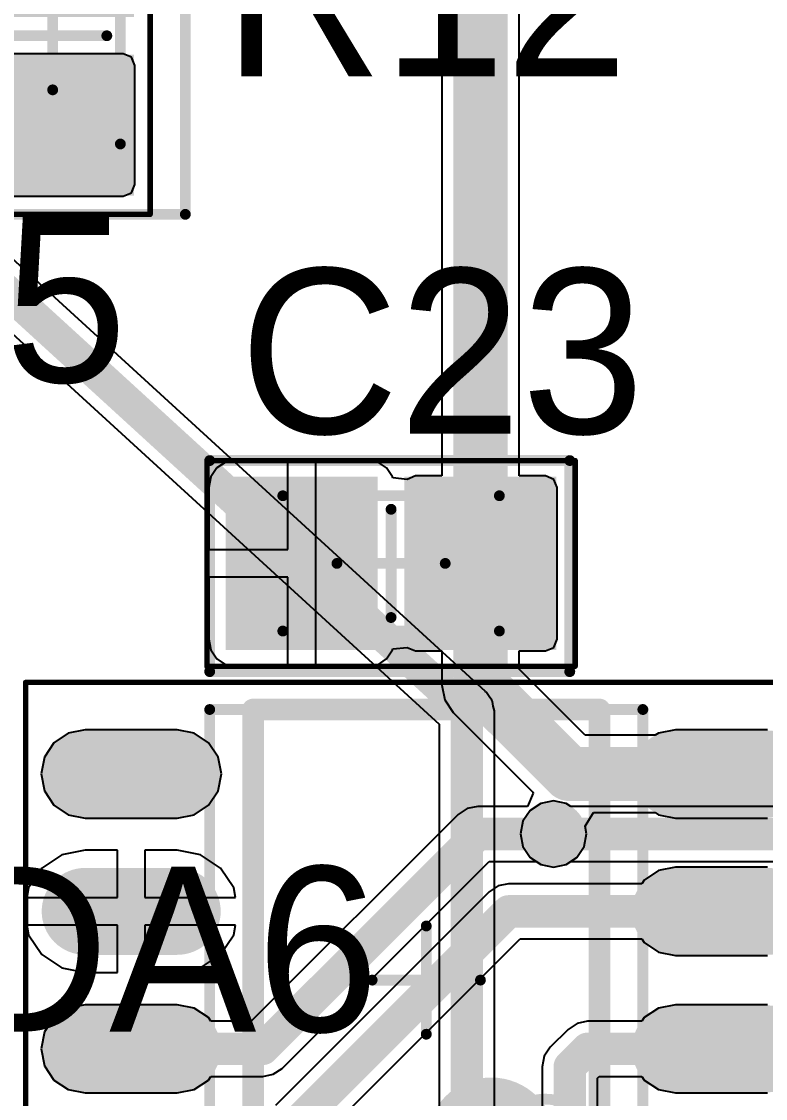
# Model space of a CAD drawing. Header units: millimetres. Extents: x 33 to 142, y 42 to 97.
# Drawn here: x 75.09 to 81.96, y 74.46 to 84.41 of the extents above; entities that cross this region are included whole.
import ezdxf

# ---------------------------------------------------------------- set-up
doc = ezdxf.new("R2010")
doc.units = ezdxf.units.MM
for name, color, linetype in [('BottomLayer', 5, 'Continuous'), ('BottomSolder', 6, 'Continuous'), ('Mechanical13', 56, 'Continuous'), ('Mechanical15', 56, 'Continuous'), ('MultiLayer', 9, 'Continuous'), ('TopLayer', 1, 'Continuous'), ('TopOverlay', 2, 'Continuous'), ('TopPaste', 8, 'Continuous'), ('TopSolder', 216, 'Continuous'), ('ViaHoleLayer', 16, 'Continuous')]:
    doc.layers.add(name, color=color, linetype=linetype)

# ---------------------------------------------------------------- blocks, each defined once
blk = doc.blocks.new('______________0_1_____X7R_50__10__0805_30')
at = {"layer": 'Mechanical13', "const_width": 0.1}
for points in [[(-1, 0.625), (-1, -0.625)], [(1, 0.625), (-1, 0.625)], [(1, 0.625), (1, -0.625)], [(1, -0.625), (-1, -0.625)]]:
    blk.add_lwpolyline(points, dxfattribs=at)
at = {"layer": 'Mechanical13', "const_width": 0.05}
for points in [[(-1.025, 0.625, 1), (-0.975, 0.625, 1)], [(-1.025, 0.625, 1), (-0.975, 0.625, 1)], [(0.975, 0.625, 1), (1.025, 0.625, 1)], [(0.975, 0.625, 1), (1.025, 0.625, 1)], [(-1.025, -0.625, 1), (-0.975, -0.625, 1)], [(-1.025, -0.625, 1), (-0.975, -0.625, 1)], [(0.975, -0.625, 1), (1.025, -0.625, 1)], [(0.975, -0.625, 1), (1.025, -0.625, 1)]]:
    blk.add_lwpolyline(points, format="xyb", close=True, dxfattribs=at)
at = {"layer": 'Mechanical15'}
for points, const_width in [([(-1.7, 0.95), (-1.7, -0.95)], 0.05), ([(1.7, 0.95), (-1.7, 0.95)], 0.05), ([(1.7, 0.95), (1.7, -0.95)], 0.05), ([(0, 0.5), (0, -0.5)], 0.1), ([(0.5, 0), (-0.5, 0)], 0.1), ([(1.7, -0.95), (-1.7, -0.95)], 0.05)]:
    blk.add_lwpolyline(points, dxfattribs=dict(at, const_width=const_width))
for points, const_width in [([(-1.7125, 0.95, 1), (-1.6875, 0.95, 1)], 0.025), ([(-1.7125, 0.95, 1), (-1.6875, 0.95, 1)], 0.025), ([(1.6875, 0.95, 1), (1.7125, 0.95, 1)], 0.025), ([(1.6875, 0.95, 1), (1.7125, 0.95, 1)], 0.025), ([(-0.025, 0.5, 1), (0.025, 0.5, 1)], 0.05), ([(-0.525, 0, 1), (-0.475, 0, 1)], 0.05), ([(0.475, 0, 1), (0.525, 0, 1)], 0.05), ([(-0.025, -0.5, 1), (0.025, -0.5, 1)], 0.05), ([(-1.7125, -0.95, 1), (-1.6875, -0.95, 1)], 0.025), ([(-1.7125, -0.95, 1), (-1.6875, -0.95, 1)], 0.025), ([(1.6875, -0.95, 1), (1.7125, -0.95, 1)], 0.025), ([(1.6875, -0.95, 1), (1.7125, -0.95, 1)], 0.025)]:
    blk.add_lwpolyline(points, format="xyb", close=True, dxfattribs=dict(at, const_width=const_width))
at = {"layer": 'TopLayer'}
for points in [[(-0.225, -0.7), (-0.225, 0.7), (-1.425, -0.7), (-1.425, 0.7)], [(1.425, -0.7), (1.425, 0.7), (0.225, -0.7), (0.225, 0.7)]]:
    blk.add_solid(points, dxfattribs=at)
at = {"layer": 'TopPaste'}
for points in [[(-0.225, -0.7), (-0.225, 0.7), (-1.425, -0.7), (-1.425, 0.7)], [(1.425, -0.7), (1.425, 0.7), (0.225, -0.7), (0.225, 0.7)]]:
    blk.add_solid(points, dxfattribs=at)
at = {"layer": 'TopSolder'}
for points in [[(-0.1234, -0.8016), (-0.1234, 0.8016), (-1.5266, -0.8016), (-1.5266, 0.8016)], [(1.5266, -0.8016), (1.5266, 0.8016), (0.1234, -0.8016), (0.1234, 0.8016)]]:
    blk.add_solid(points, dxfattribs=at)
blk = doc.blocks.new('AD8561_36')
at = {"layer": 'Mechanical13', "const_width": 0.1}
for points in [[(2, 2.5), (-2, 2.5)], [(-2, 2.5), (-2, -2.5)], [(2, 2.5), (2, -2.5)], [(2, -2.5), (-2, -2.5)]]:
    blk.add_lwpolyline(points, dxfattribs=at)
at = {"layer": 'Mechanical13'}
for points, const_width in [([(-2.025, 2.5, 1), (-1.975, 2.5, 1)], 0.05), ([(-2.025, 2.5, 1), (-1.975, 2.5, 1)], 0.05), ([(1.975, 2.5, 1), (2.025, 2.5, 1)], 0.05), ([(1.975, 2.5, 1), (2.025, 2.5, 1)], 0.05), ([(-0.6, 1.6, 1), (-1.6, 1.6, 1)], 0.1), ([(-1.625, 1.6, 1), (-1.575, 1.6, 1)], 0.05), ([(-0.625, 1.6, 1), (-0.575, 1.6, 1)], 0.05), ([(-2.025, -2.5, 1), (-1.975, -2.5, 1)], 0.05), ([(-2.025, -2.5, 1), (-1.975, -2.5, 1)], 0.05), ([(1.975, -2.5, 1), (2.025, -2.5, 1)], 0.05), ([(1.975, -2.5, 1), (2.025, -2.5, 1)], 0.05)]:
    blk.add_lwpolyline(points, format="xyb", close=True, dxfattribs=dict(at, const_width=const_width))
at = {"layer": 'Mechanical15'}
for points, const_width in [([(3.7, 2.75), (-3.7, 2.75)], 0.05), ([(-3.7, 2.75), (-3.7, -2.75)], 0.05), ([(3.7, 2.75), (3.7, -2.75)], 0.05), ([(0, 0.5), (0, -0.5)], 0.1), ([(0.5, 0), (-0.5, 0)], 0.1), ([(3.7, -2.75), (-3.7, -2.75)], 0.05)]:
    blk.add_lwpolyline(points, dxfattribs=dict(at, const_width=const_width))
for points, const_width in [([(-3.7125, 2.75, 1), (-3.6875, 2.75, 1)], 0.025), ([(-3.7125, 2.75, 1), (-3.6875, 2.75, 1)], 0.025), ([(3.6875, 2.75, 1), (3.7125, 2.75, 1)], 0.025), ([(3.6875, 2.75, 1), (3.7125, 2.75, 1)], 0.025), ([(-0.025, 0.5, 1), (0.025, 0.5, 1)], 0.05), ([(-0.525, 0, 1), (-0.475, 0, 1)], 0.05), ([(0.475, 0, 1), (0.525, 0, 1)], 0.05), ([(-0.025, -0.5, 1), (0.025, -0.5, 1)], 0.05), ([(-3.7125, -2.75, 1), (-3.6875, -2.75, 1)], 0.025), ([(-3.7125, -2.75, 1), (-3.6875, -2.75, 1)], 0.025), ([(3.6875, -2.75, 1), (3.7125, -2.75, 1)], 0.025), ([(3.6875, -2.75, 1), (3.7125, -2.75, 1)], 0.025)]:
    blk.add_lwpolyline(points, format="xyb", close=True, dxfattribs=dict(at, const_width=const_width))
at = {"layer": 'TopLayer', "const_width": 0.6}
for points in [[(-3.15, 1.905), (-2.3, 1.905)], [(2.3, 1.905), (3.15, 1.905)], [(-3.15, 0.635), (-2.3, 0.635)], [(2.3, 0.635), (3.15, 0.635)], [(-3.15, -0.635), (-2.3, -0.635)], [(2.3, -0.635), (3.15, -0.635)], [(-3.15, -1.905), (-2.3, -1.905)], [(2.3, -1.905), (3.15, -1.905)]]:
    blk.add_lwpolyline(points, dxfattribs=at)
at = {"layer": 'TopLayer', "const_width": 0.3}
for points in [[(-3.3, 1.905, 1), (-3, 1.905, 1)], [(-2.45, 1.905, 1), (-2.15, 1.905, 1)], [(2.15, 1.905, 1), (2.45, 1.905, 1)], [(3, 1.905, 1), (3.3, 1.905, 1)], [(-3.3, 0.635, 1), (-3, 0.635, 1)], [(-2.45, 0.635, 1), (-2.15, 0.635, 1)], [(2.15, 0.635, 1), (2.45, 0.635, 1)], [(3, 0.635, 1), (3.3, 0.635, 1)], [(-3.3, -0.635, 1), (-3, -0.635, 1)], [(-2.45, -0.635, 1), (-2.15, -0.635, 1)], [(2.15, -0.635, 1), (2.45, -0.635, 1)], [(3, -0.635, 1), (3.3, -0.635, 1)], [(-3.3, -1.905, 1), (-3, -1.905, 1)], [(-2.45, -1.905, 1), (-2.15, -1.905, 1)], [(2.15, -1.905, 1), (2.45, -1.905, 1)], [(3, -1.905, 1), (3.3, -1.905, 1)]]:
    blk.add_lwpolyline(points, format="xyb", close=True, dxfattribs=at)
at = {"layer": 'TopOverlay'}
for points, const_width in [([(-2.6, 2.755, 1), (-2.85, 2.755, 1)], 0.25), ([(-2.9125, 2.755, 1), (-2.7875, 2.755, 1)], 0.125), ([(-2.6625, 2.755, 1), (-2.5375, 2.755, 1)], 0.125), ([(-1.65, 2.5, 1), (-1.55, 2.5, 1)], 0.1), ([(-1.65, 2.5, 1), (-1.55, 2.5, 1)], 0.1), ([(1.55, 2.5, 1), (1.65, 2.5, 1)], 0.1), ([(1.55, 2.5, 1), (1.65, 2.5, 1)], 0.1), ([(-0.3, 1.5, 1), (-0.9, 1.5, 1)], 0.6), ([(-1.05, 1.5, 1), (-0.75, 1.5, 1)], 0.3), ([(-0.45, 1.5, 1), (-0.15, 1.5, 1)], 0.3), ([(-1.65, -2.5, 1), (-1.55, -2.5, 1)], 0.1), ([(-1.65, -2.5, 1), (-1.55, -2.5, 1)], 0.1), ([(1.55, -2.5, 1), (1.65, -2.5, 1)], 0.1), ([(1.55, -2.5, 1), (1.65, -2.5, 1)], 0.1)]:
    blk.add_lwpolyline(points, format="xyb", close=True, dxfattribs=dict(at, const_width=const_width))
at = {"layer": 'TopOverlay', "const_width": 0.2}
for points in [[(1.6, 2.5), (-1.6, 2.5)], [(-1.6, 2.5), (-1.6, -2.5)], [(1.6, 2.5), (1.6, -2.5)], [(1.6, -2.5), (-1.6, -2.5)]]:
    blk.add_lwpolyline(points, dxfattribs=at)
at = {"layer": 'TopPaste', "const_width": 0.6}
for points in [[(-3.15, 1.905), (-2.3, 1.905)], [(2.3, 1.905), (3.15, 1.905)], [(-3.15, 0.635), (-2.3, 0.635)], [(2.3, 0.635), (3.15, 0.635)], [(-3.15, -0.635), (-2.3, -0.635)], [(2.3, -0.635), (3.15, -0.635)], [(-3.15, -1.905), (-2.3, -1.905)], [(2.3, -1.905), (3.15, -1.905)]]:
    blk.add_lwpolyline(points, dxfattribs=at)
at = {"layer": 'TopPaste', "const_width": 0.3}
for points in [[(-3.3, 1.905, 1), (-3, 1.905, 1)], [(-2.45, 1.905, 1), (-2.15, 1.905, 1)], [(2.15, 1.905, 1), (2.45, 1.905, 1)], [(3, 1.905, 1), (3.3, 1.905, 1)], [(-3.3, 0.635, 1), (-3, 0.635, 1)], [(-2.45, 0.635, 1), (-2.15, 0.635, 1)], [(2.15, 0.635, 1), (2.45, 0.635, 1)], [(3, 0.635, 1), (3.3, 0.635, 1)], [(-3.3, -0.635, 1), (-3, -0.635, 1)], [(-2.45, -0.635, 1), (-2.15, -0.635, 1)], [(2.15, -0.635, 1), (2.45, -0.635, 1)], [(3, -0.635, 1), (3.3, -0.635, 1)], [(-3.3, -1.905, 1), (-3, -1.905, 1)], [(-2.45, -1.905, 1), (-2.15, -1.905, 1)], [(2.15, -1.905, 1), (2.45, -1.905, 1)], [(3, -1.905, 1), (3.3, -1.905, 1)]]:
    blk.add_lwpolyline(points, format="xyb", close=True, dxfattribs=at)
at = {"layer": 'TopSolder', "const_width": 0.8032}
for points in [[(-3.15, 1.905), (-2.3, 1.905)], [(2.3, 1.905), (3.15, 1.905)], [(-3.15, 0.635), (-2.3, 0.635)], [(2.3, 0.635), (3.15, 0.635)], [(-3.15, -0.635), (-2.3, -0.635)], [(2.3, -0.635), (3.15, -0.635)], [(-3.15, -1.905), (-2.3, -1.905)], [(2.3, -1.905), (3.15, -1.905)]]:
    blk.add_lwpolyline(points, dxfattribs=at)
at = {"layer": 'TopSolder', "const_width": 0.4016}
for points in [[(-3.3508, 1.905, 1), (-2.9492, 1.905, 1)], [(-2.5008, 1.905, 1), (-2.0992, 1.905, 1)], [(2.0992, 1.905, 1), (2.5008, 1.905, 1)], [(2.9492, 1.905, 1), (3.3508, 1.905, 1)], [(-3.3508, 0.635, 1), (-2.9492, 0.635, 1)], [(-2.5008, 0.635, 1), (-2.0992, 0.635, 1)], [(2.0992, 0.635, 1), (2.5008, 0.635, 1)], [(2.9492, 0.635, 1), (3.3508, 0.635, 1)], [(-3.3508, -0.635, 1), (-2.9492, -0.635, 1)], [(-2.5008, -0.635, 1), (-2.0992, -0.635, 1)], [(2.0992, -0.635, 1), (2.5008, -0.635, 1)], [(2.9492, -0.635, 1), (3.3508, -0.635, 1)], [(-3.3508, -1.905, 1), (-2.9492, -1.905, 1)], [(-2.5008, -1.905, 1), (-2.0992, -1.905, 1)], [(2.0992, -1.905, 1), (2.5008, -1.905, 1)], [(2.9492, -1.905, 1), (3.3508, -1.905, 1)]]:
    blk.add_lwpolyline(points, format="xyb", close=True, dxfattribs=at)
blk = doc.blocks.new('0_125___0805_200______5_________________SMD__41')
at = {"layer": 'Mechanical13', "const_width": 0.1}
for points in [[(-1, 0.625), (-1, -0.625)], [(-1, 0.625), (1, 0.625)], [(1, 0.625), (1, -0.625)], [(-1, -0.625), (1, -0.625)]]:
    blk.add_lwpolyline(points, dxfattribs=at)
at = {"layer": 'Mechanical13', "const_width": 0.05}
for points in [[(-1.025, 0.625, 1), (-0.975, 0.625, 1)], [(-1.025, 0.625, 1), (-0.975, 0.625, 1)], [(0.975, 0.625, 1), (1.025, 0.625, 1)], [(0.975, 0.625, 1), (1.025, 0.625, 1)], [(-1.025, -0.625, 1), (-0.975, -0.625, 1)], [(-1.025, -0.625, 1), (-0.975, -0.625, 1)], [(0.975, -0.625, 1), (1.025, -0.625, 1)], [(0.975, -0.625, 1), (1.025, -0.625, 1)]]:
    blk.add_lwpolyline(points, format="xyb", close=True, dxfattribs=at)
at = {"layer": 'Mechanical15'}
for points, const_width in [([(-1.65, 0.9), (-1.65, -0.9)], 0.05), ([(-1.65, 0.9), (1.65, 0.9)], 0.05), ([(1.65, 0.9), (1.65, -0.9)], 0.05), ([(0, 0.5), (0, -0.5)], 0.1), ([(-0.5, 0), (0.5, 0)], 0.1), ([(-1.65, -0.9), (1.65, -0.9)], 0.05)]:
    blk.add_lwpolyline(points, dxfattribs=dict(at, const_width=const_width))
for points, const_width in [([(-1.6625, 0.9, 1), (-1.6375, 0.9, 1)], 0.025), ([(-1.6625, 0.9, 1), (-1.6375, 0.9, 1)], 0.025), ([(1.6375, 0.9, 1), (1.6625, 0.9, 1)], 0.025), ([(1.6375, 0.9, 1), (1.6625, 0.9, 1)], 0.025), ([(-0.025, 0.5, 1), (0.025, 0.5, 1)], 0.05), ([(-0.525, 0, 1), (-0.475, 0, 1)], 0.05), ([(0.475, 0, 1), (0.525, 0, 1)], 0.05), ([(-0.025, -0.5, 1), (0.025, -0.5, 1)], 0.05), ([(-1.6625, -0.9, 1), (-1.6375, -0.9, 1)], 0.025), ([(-1.6625, -0.9, 1), (-1.6375, -0.9, 1)], 0.025), ([(1.6375, -0.9, 1), (1.6625, -0.9, 1)], 0.025), ([(1.6375, -0.9, 1), (1.6625, -0.9, 1)], 0.025)]:
    blk.add_lwpolyline(points, format="xyb", close=True, dxfattribs=dict(at, const_width=const_width))
at = {"layer": 'TopLayer'}
for points in [[(-0.275, -0.65), (-0.275, 0.65), (-1.375, -0.65), (-1.375, 0.65)], [(1.375, -0.65), (1.375, 0.65), (0.275, -0.65), (0.275, 0.65)]]:
    blk.add_solid(points, dxfattribs=at)
at = {"layer": 'TopPaste'}
for points in [[(-0.275, -0.65), (-0.275, 0.65), (-1.375, -0.65), (-1.375, 0.65)], [(1.375, -0.65), (1.375, 0.65), (0.275, -0.65), (0.275, 0.65)]]:
    blk.add_solid(points, dxfattribs=at)
at = {"layer": 'TopSolder'}
for points in [[(-0.1734, -0.7516), (-0.1734, 0.7516), (-1.4766, -0.7516), (-1.4766, 0.7516)], [(1.4766, -0.7516), (1.4766, 0.7516), (0.1734, -0.7516), (0.1734, 0.7516)]]:
    blk.add_solid(points, dxfattribs=at)

msp = doc.modelspace()

# ---------------------------------------------------------------- linework, layer by layer
at = {"layer": 'BottomLayer'}
for p, q in [((79.3721, 78.2157), (73.1716, 83.8885)), ((72.8233, 83.5162), (78.9451, 77.9154)), ((79.3755, 78.2111), (79.3721, 78.2157)), ((79.3802, 78.2079), (79.3755, 78.2111)), ((79.4048, 78.1712), (79.3802, 78.2079)), ((79.4309, 78.1356), (79.4048, 78.1712)), ((79.4323, 78.13), (79.4309, 78.1356)), ((79.4355, 78.1252), (79.4323, 78.13)), ((79.4441, 78.0818), (79.4355, 78.1252)), ((79.4546, 78.039), (79.4441, 78.0818)), ((79.4538, 78.0333), (79.4546, 78.039)), ((79.4549, 78.0277), (79.4538, 78.0333)), ((79.4549, 73.6056), (79.4549, 78.0277)), ((78.9451, 77.9154), (78.9451, 73.5)), ((79.7837, 77.1163), (79.7174, 77.017)), ((79.8829, 77.1826), (79.7837, 77.1163)), ((80, 77.2059), (79.8829, 77.1826)), ((80.117, 77.1826), (80, 77.2059)), ((80.1585, 77.1549), (80.117, 77.1826)), ((89.2, 77.1549), (80.1585, 77.1549)), ((79.7174, 77.017), (79.6941, 76.9)), ((79.6941, 76.9), (79.7174, 76.7829)), ((79.7174, 76.7829), (79.7837, 76.6837)), ((79.7837, 76.6837), (79.8829, 76.6174)), ((79.8829, 76.6174), (80, 76.5941)), ((80, 76.5941), (80.117, 76.6174)), ((80.117, 76.6174), (80.1585, 76.6451)), ((80.1585, 76.6451), (89.2, 76.6451))]:
    msp.add_line(p, q, dxfattribs=at)
at = {"layer": 'BottomLayer', "const_width": 0.3}
for points in [[(72.9954, 83.7042), (79.2, 78.0277)], [(79.2, 73.5), (79.2, 78.0277)], [(80, 76.9), (115.4, 76.9)]]:
    msp.add_lwpolyline(points, dxfattribs=at)
at = {"layer": 'BottomLayer'}
for points, const_width in [([(79.125, 78.0277, 1), (79.275, 78.0277, 1)], 0.15), ([(79.125, 78.0277, 1), (79.275, 78.0277, 1)], 0.15), ([(79.9, 76.9, 1), (80.1, 76.9, 1)], 0.2), ([(79.925, 76.9, 1), (80.075, 76.9, 1)], 0.15)]:
    msp.add_lwpolyline(points, format="xyb", close=True, dxfattribs=dict(at, const_width=const_width))
at = {"layer": 'BottomSolder', "const_width": 0.3016}
msp.add_lwpolyline([(79.8492, 76.9, 1), (80.1508, 76.9, 1)], format="xyb", close=True, dxfattribs=at)
at = {"layer": 'MultiLayer', "const_width": 0.2}
msp.add_lwpolyline([(79.9, 76.9, 1), (80.1, 76.9, 1)], format="xyb", close=True, dxfattribs=at)
at = {"layer": 'TopLayer'}
for p, q in [((78.9681, 87.8431), (78.9681, 80.2082)), ((79.6819, 80.2082), (79.6819, 87.8181)), ((76.025, 84.1082), (74.725, 84.1082)), ((76.1015, 84.0765), (76.025, 84.1082)), ((76.1332, 84), (76.1015, 84.0765)), ((76.1332, 82.9), (76.1332, 84)), ((76.1015, 82.8235), (76.1332, 82.9)), ((74.725, 82.7918), (76.025, 82.7918)), ((76.025, 82.7918), (76.1015, 82.8235)), ((76.9759, 80.3393), (76.8919, 80.2831)), ((77.075, 80.359), (76.9759, 80.3393)), ((77.548, 80.359), (77.075, 80.359)), ((77.548, 79.527), (77.548, 80.359)), ((78.275, 80.359), (77.802, 80.359)), ((77.802, 80.359), (77.802, 79.4)), ((78.3741, 80.3393), (78.275, 80.359)), ((78.4581, 80.2831), (78.3741, 80.3393)), ((76.8357, 80.1991), (76.816, 80.1)), ((76.8919, 80.2831), (76.8357, 80.1991)), ((78.5143, 80.1991), (78.4581, 80.2831)), ((78.5162, 80.1892), (78.5143, 80.1991)), ((78.725, 80.2082), (78.6485, 80.1765)), ((78.9681, 80.2082), (78.725, 80.2082)), ((79.925, 80.2082), (79.6819, 80.2082)), ((80.0015, 80.1765), (79.925, 80.2082)), ((76.816, 80.1), (76.816, 79.527)), ((78.6483, 80.1762), (78.5162, 80.1892)), ((78.6485, 80.1765), (78.6483, 80.1762)), ((80.0332, 80.1), (80.0015, 80.1765)), ((80.0332, 78.7), (80.0332, 80.1)), ((76.816, 79.527), (77.548, 79.527)), ((77.802, 79.4), (77.802, 78.441)), ((77.548, 79.273), (76.816, 79.273)), ((76.816, 79.273), (76.816, 78.7)), ((77.548, 78.441), (77.548, 79.273)), ((76.816, 78.7), (76.8357, 78.6009)), ((78.5143, 78.6009), (78.5162, 78.6108)), ((78.5162, 78.6108), (78.6483, 78.6238)), ((78.6483, 78.6238), (78.6485, 78.6235)), ((78.6485, 78.6235), (78.725, 78.5918)), ((79.925, 78.5918), (80.0015, 78.6235)), ((80.0015, 78.6235), (80.0332, 78.7)), ((76.8357, 78.6009), (76.8919, 78.5169)), ((76.8919, 78.5169), (76.9759, 78.4607)), ((78.3741, 78.4607), (78.4581, 78.5169)), ((78.4581, 78.5169), (78.5143, 78.6009)), ((78.725, 78.5918), (78.9681, 78.5918)), ((78.9681, 78.5918), (78.9681, 78.275)), ((79.6819, 78.4228), (79.6819, 78.5918)), ((79.6819, 78.5918), (79.925, 78.5918)), ((76.9759, 78.4607), (77.075, 78.441)), ((77.075, 78.441), (77.548, 78.441)), ((77.802, 78.441), (78.275, 78.441)), ((78.275, 78.441), (78.3741, 78.4607)), ((80.2928, 77.8119), (79.6819, 78.4228)), ((78.9681, 78.275), (78.9953, 78.1384)), ((78.9953, 78.1384), (79.0727, 78.0227)), ((79.0727, 78.0227), (79.8092, 77.2861)), ((75.5189, 77.8318), (75.3866, 77.7434)), ((75.675, 77.8628), (75.5189, 77.8318)), ((76.525, 77.8628), (75.675, 77.8628)), ((76.6811, 77.8318), (76.525, 77.8628)), ((76.8134, 77.7434), (76.6811, 77.8318)), ((80.9391, 77.8119), (80.2928, 77.8119)), ((80.9689, 77.8318), (80.9391, 77.8119)), ((81.125, 77.8628), (80.9689, 77.8318)), ((81.975, 77.8628), (81.125, 77.8628)), ((75.3866, 77.7434), (75.2982, 77.6111)), ((76.9018, 77.6111), (76.8134, 77.7434)), ((75.2982, 77.6111), (75.2672, 77.455)), ((76.9328, 77.455), (76.9018, 77.6111)), ((75.2672, 77.455), (75.2982, 77.2989)), ((76.9018, 77.2989), (76.9328, 77.455)), ((75.2982, 77.2989), (75.3866, 77.1666)), ((76.8134, 77.1666), (76.9018, 77.2989)), ((79.8115, 77.2771), (79.7608, 77.1549)), ((79.8092, 77.2861), (79.8115, 77.2771)), ((75.3866, 77.1666), (75.5189, 77.0782)), ((76.6811, 77.0782), (76.8134, 77.1666)), ((79.2024, 77.1355), (79.1198, 77.0802)), ((79.3, 77.1549), (79.2024, 77.1355)), ((79.7608, 77.1549), (79.3, 77.1549)), ((75.5189, 77.0782), (75.675, 77.0472)), ((75.675, 77.0472), (76.525, 77.0472)), ((76.525, 77.0472), (76.6811, 77.0782)), ((79.1198, 77.0802), (77.2094, 75.1699)), ((80.2917, 76.9711), (80.3695, 77.0981)), ((80.3695, 77.0981), (80.9391, 77.0981)), ((80.9391, 77.0981), (80.9689, 77.0782)), ((80.9689, 77.0782), (81.125, 77.0472)), ((81.125, 77.0472), (81.975, 77.0472)), ((80.3059, 76.9), (80.2917, 76.9711)), ((80.2826, 76.7829), (80.3059, 76.9)), ((75.675, 76.7498), (75.4588, 76.7069)), ((75.973, 76.7498), (75.675, 76.7498)), ((75.973, 76.312), (75.973, 76.7498)), ((76.525, 76.7498), (76.227, 76.7498)), ((76.227, 76.7498), (76.227, 76.312)), ((76.7412, 76.7069), (76.525, 76.7498)), ((80.2163, 76.6837), (80.2826, 76.7829)), ((75.4588, 76.7069), (75.2756, 76.5844)), ((76.9244, 76.5844), (76.7412, 76.7069)), ((77.4952, 74.7348), (79.4056, 76.6451)), ((79.4056, 76.6451), (79.8415, 76.6451)), ((79.8415, 76.6451), (79.8829, 76.6174)), ((79.8829, 76.6174), (80, 76.5941)), ((80, 76.5941), (80.117, 76.6174)), ((80.117, 76.6174), (80.2163, 76.6837)), ((75.2756, 76.5844), (75.1532, 76.4012)), ((77.0469, 76.4012), (76.9244, 76.5844)), ((80.9689, 76.5618), (80.8366, 76.4734)), ((81.125, 76.5928), (80.9689, 76.5618)), ((81.975, 76.5928), (81.125, 76.5928)), ((79.4875, 76.4205), (79.4048, 76.3652)), ((79.585, 76.4399), (79.4875, 76.4205)), ((80.8142, 76.4399), (79.585, 76.4399)), ((80.8366, 76.4734), (80.8142, 76.4399)), ((75.1532, 76.4012), (75.1354, 76.312)), ((77.0646, 76.312), (77.0469, 76.4012)), ((79.4048, 76.3652), (77.4318, 74.3923)), ((75.1354, 76.312), (75.973, 76.312)), ((76.227, 76.312), (77.0646, 76.312)), ((75.973, 76.058), (75.1354, 76.058)), ((75.1354, 76.058), (75.1532, 75.9688)), ((75.973, 75.6201), (75.973, 76.058)), ((77.0646, 76.058), (76.227, 76.058)), ((76.227, 76.058), (76.227, 75.6201)), ((77.0469, 75.9688), (77.0646, 76.058)), ((75.1532, 75.9688), (75.2756, 75.7856)), ((76.9244, 75.7856), (77.0469, 75.9688)), ((77.7923, 74.0318), (79.6906, 75.9301)), ((79.6906, 75.9301), (80.8142, 75.9301)), ((80.8142, 75.9301), (80.8366, 75.8966)), ((80.8366, 75.8966), (80.9689, 75.8082)), ((75.2756, 75.7856), (75.4588, 75.6631)), ((76.7412, 75.6631), (76.9244, 75.7856)), ((80.9689, 75.8082), (81.125, 75.7772)), ((81.125, 75.7772), (81.975, 75.7772)), ((75.4588, 75.6631), (75.675, 75.6201)), ((75.675, 75.6201), (75.973, 75.6201)), ((76.227, 75.6201), (76.525, 75.6201)), ((76.525, 75.6201), (76.7412, 75.6631)), ((75.675, 75.3228), (75.5189, 75.2918)), ((76.525, 75.3228), (75.675, 75.3228)), ((76.6811, 75.2918), (76.525, 75.3228)), ((81.125, 75.3228), (80.9689, 75.2918)), ((81.975, 75.3228), (81.125, 75.3228)), ((75.5189, 75.2918), (75.3866, 75.2034)), ((76.8134, 75.2034), (76.6811, 75.2918)), ((80.9689, 75.2918), (80.8366, 75.2034)), ((75.3866, 75.2034), (75.2982, 75.0711)), ((76.8358, 75.1699), (76.8134, 75.2034)), ((77.2094, 75.1699), (76.8358, 75.1699)), ((80.2175, 75.1505), (80.1348, 75.0952)), ((80.315, 75.1699), (80.2175, 75.1505)), ((80.8142, 75.1699), (80.315, 75.1699)), ((80.8366, 75.2034), (80.8142, 75.1699)), ((75.2982, 75.0711), (75.2672, 74.915)), ((80.1348, 75.0952), (79.9698, 74.9302)), ((79.9698, 74.9302), (79.9145, 74.8476)), ((75.2672, 74.915), (75.2982, 74.7589)), ((79.9145, 74.8476), (79.8951, 74.75)), ((75.2982, 74.7589), (75.3866, 74.6266)), ((77.4125, 74.6795), (77.4952, 74.7348)), ((79.8951, 74.75), (79.8951, 72.5582)), ((75.3866, 74.6266), (75.5189, 74.5382)), ((76.6811, 74.5382), (76.8134, 74.6266)), ((76.8134, 74.6266), (76.8358, 74.6601)), ((76.8358, 74.6601), (77.315, 74.6601)), ((77.315, 74.6601), (77.4125, 74.6795)), ((80.4049, 74.6444), (80.4206, 74.6601)), ((80.4049, 72.5582), (80.4049, 74.6444)), ((80.4206, 74.6601), (80.8142, 74.6601)), ((80.8142, 74.6601), (80.8366, 74.6266)), ((80.8366, 74.6266), (80.9689, 74.5382)), ((75.5189, 74.5382), (75.675, 74.5072)), ((76.525, 74.5072), (76.6811, 74.5382)), ((80.9689, 74.5382), (81.125, 74.5072)), ((75.675, 74.5072), (76.525, 74.5072)), ((81.125, 74.5072), (81.975, 74.5072))]:
    msp.add_line(p, q, dxfattribs=at)
for points, const_width in [([(79.325, 79.4), (79.325, 88.2)], 0.5), ([(74.15, 83.45), (75.375, 83.45)], 0.3), ([(79.325, 78.275), (79.325, 79.4)], 0.5), ([(79.325, 78.275), (80.145, 77.455)], 0.5), ([(80.145, 77.455), (81.55, 77.455)], 0.5), ([(77.315, 74.915), (79.3, 76.9)], 0.3), ([(79.3, 76.9), (80, 76.9)], 0.3), ([(77.385, 73.985), (79.585, 76.185)], 0.3), ([(79.585, 76.185), (81.55, 76.185)], 0.3), ([(81.55, 76.185), (83.16, 76.185)], 0.3), ([(76.1, 74.915), (77.315, 74.915)], 0.3), ([(80.15, 74.75), (80.315, 74.915)], 0.3), ([(80.315, 74.915), (81.55, 74.915)], 0.3), ([(81.55, 74.915), (83.515, 74.915)], 0.3), ([(80.15, 71.8), (80.15, 74.75)], 0.3)]:
    msp.add_lwpolyline(points, dxfattribs=dict(at, const_width=const_width))
for points, const_width in [([(75.3, 83.45, 1), (75.45, 83.45, 1)], 0.15), ([(79.2, 79.4, 1), (79.45, 79.4, 1)], 0.25), ([(79.2, 79.4, 1), (79.45, 79.4, 1)], 0.25), ([(79.2, 78.275, 1), (79.45, 78.275, 1)], 0.25), ([(79.2, 78.275, 1), (79.45, 78.275, 1)], 0.25), ([(80.02, 77.455, 1), (80.27, 77.455, 1)], 0.25), ([(80.02, 77.455, 1), (80.27, 77.455, 1)], 0.25), ([(81.425, 77.455, 1), (81.675, 77.455, 1)], 0.25), ([(79.225, 76.9, 1), (79.375, 76.9, 1)], 0.15), ([(79.225, 76.9, 1), (79.375, 76.9, 1)], 0.15), ([(79.9, 76.9, 1), (80.1, 76.9, 1)], 0.2), ([(79.925, 76.9, 1), (80.075, 76.9, 1)], 0.15), ([(79.51, 76.185, 1), (79.66, 76.185, 1)], 0.15), ([(79.51, 76.185, 1), (79.66, 76.185, 1)], 0.15), ([(81.475, 76.185, 1), (81.625, 76.185, 1)], 0.15), ([(81.475, 76.185, 1), (81.625, 76.185, 1)], 0.15), ([(76.025, 74.915, 1), (76.175, 74.915, 1)], 0.15), ([(77.24, 74.915, 1), (77.39, 74.915, 1)], 0.15), ([(77.24, 74.915, 1), (77.39, 74.915, 1)], 0.15), ([(80.24, 74.915, 1), (80.39, 74.915, 1)], 0.15), ([(80.24, 74.915, 1), (80.39, 74.915, 1)], 0.15), ([(81.475, 74.915, 1), (81.625, 74.915, 1)], 0.15), ([(81.475, 74.915, 1), (81.625, 74.915, 1)], 0.15), ([(80.075, 74.75, 1), (80.225, 74.75, 1)], 0.15), ([(80.075, 74.75, 1), (80.225, 74.75, 1)], 0.15)]:
    msp.add_lwpolyline(points, format="xyb", close=True, dxfattribs=dict(at, const_width=const_width))
at = {"layer": 'TopOverlay', "const_width": 0.1}
for points in [[(76.6, 82.625), (76.6, 85.95)], [(74.525, 82.625), (76.6, 82.625)], [(76.825, 80.35), (80.15, 80.35)], [(76.825, 78.4), (76.825, 80.35)], [(80.15, 78.4), (80.15, 80.35)], [(76.825, 78.4), (80.15, 78.4)]]:
    msp.add_lwpolyline(points, dxfattribs=at)
at = {"layer": 'TopOverlay', "const_width": 0.05}
for points in [[(76.575, 82.625, 1), (76.625, 82.625, 1)], [(76.575, 82.625, 1), (76.625, 82.625, 1)], [(76.8, 80.35, 1), (76.85, 80.35, 1)], [(76.8, 80.35, 1), (76.85, 80.35, 1)], [(80.125, 80.35, 1), (80.175, 80.35, 1)], [(80.125, 80.35, 1), (80.175, 80.35, 1)], [(76.8, 78.4, 1), (76.85, 78.4, 1)], [(76.8, 78.4, 1), (76.85, 78.4, 1)], [(80.125, 78.4, 1), (80.175, 78.4, 1)], [(80.125, 78.4, 1), (80.175, 78.4, 1)]]:
    msp.add_lwpolyline(points, format="xyb", close=True, dxfattribs=at)
at = {"layer": 'TopSolder', "const_width": 0.3016}
msp.add_lwpolyline([(79.8492, 76.9, 1), (80.1508, 76.9, 1)], format="xyb", close=True, dxfattribs=at)
at = {"layer": 'ViaHoleLayer', "const_width": 0.1}
msp.add_lwpolyline([(79.95, 76.9, 1), (80.05, 76.9, 1)], format="xyb", close=True, dxfattribs=at)

# ---------------------------------------------------------------- block references
for name, p, rotation in [('0_125___0805_200______5_________________SMD__41', (75.375, 84.275), 90), ('______________0_1_____X7R_50__10__0805_30', (78.5, 79.4), 180), ('AD8561_36', (78.825, 75.55), 180)]:
    msp.add_blockref(name, p, dxfattribs=dict(rotation=rotation))

# ---------------------------------------------------------------- texts
at = {"layer": 'TopOverlay'}
for s, p in [('R12', (76.95, 83.9)), ('C15', (72.325, 81.075)), ('C23', (77.1, 80.6)), ('DA6', (74.425, 75.075))]:
    msp.add_text(s, height=1.524, dxfattribs=at).set_placement(p)

doc.saveas('drawing.dxf')
